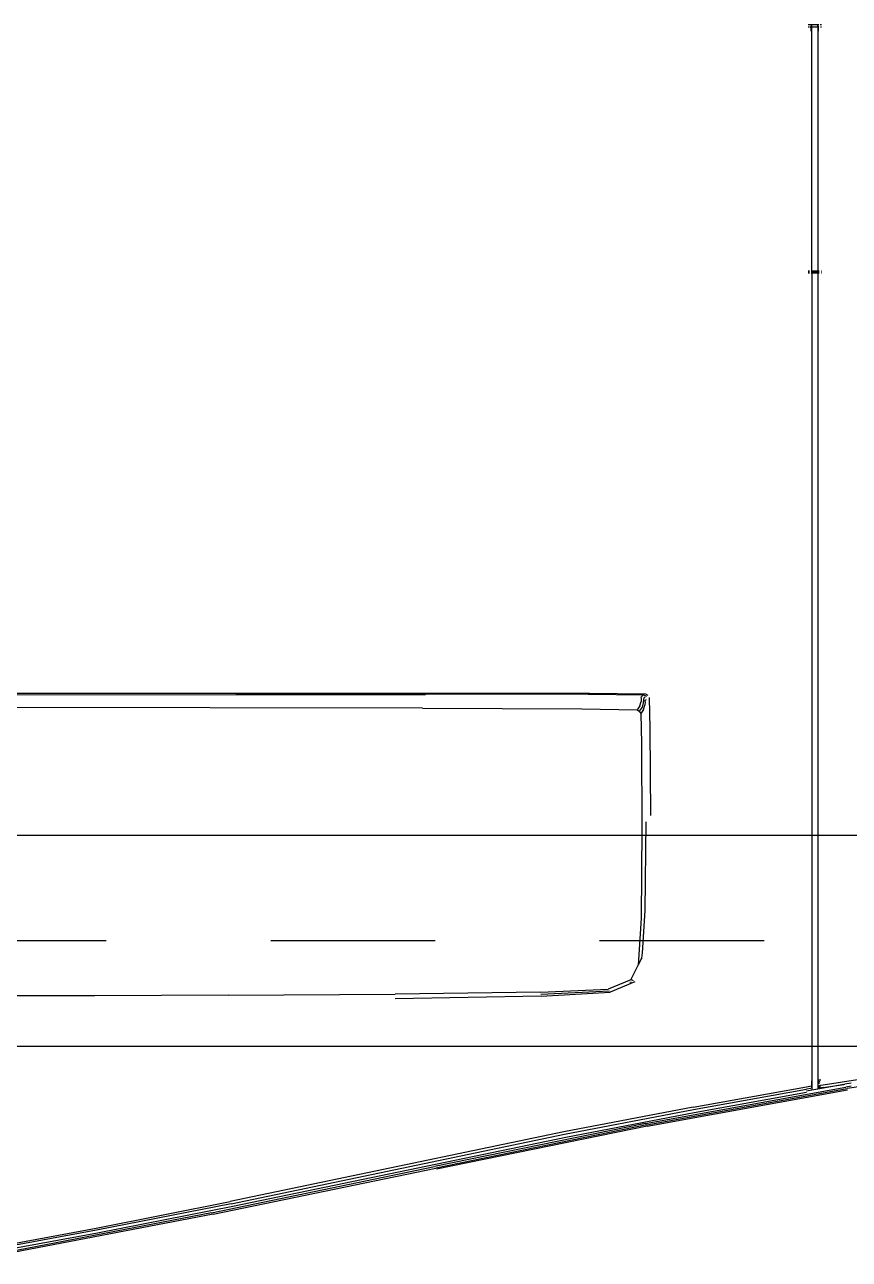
# Model space of a CAD drawing. Extents: x 41.9 to 126, y -21.3 to 38.1.
# Drawn here: x 98.139 to 98.64, y -12.472 to -11.722 of the extents above; entities that cross this region are included whole.
import ezdxf

# ---------------------------------------------------------------- set-up
doc = ezdxf.new("R2010")
doc.units = 0
for name, pattern in [('(_DASHED_)', [0.3, 0.2, -0.1]), ('AGUA_FRIA', [1000, 1000, 0]), ('DASHDOT2', [0.5, 0.25, -0.125, 0, -0.125])]:
    doc.linetypes.add(name, pattern=pattern)
for name, color, linetype in [('ARQUITETURA_R07', 8, 'CONTINUOUS'), ('LINHA_EIXO', 8, 'DASHDOT2'), ('LISTAGEM_TEXTO', 7, 'CONTINUOUS'), ('TUBO-PVC_SOLDAVEL_MARROM', 162, 'CONTINUOUS')]:
    doc.layers.add(name, color=color, linetype=linetype)

# ---------------------------------------------------------------- blocks, each defined once
blk = doc.blocks.new('VISTAS')
at = {"layer": 'ARQUITETURA_R07'}
for p, q in [((1.10938, -0.30432), (1.10899, -0.30432)), ((1.10899, -0.30461), (1.10921, -0.30461)), ((1.10927, -0.30461), (1.10946, -0.30461)), ((1.10952, -0.30429), (1.10944, -0.30432)), ((1.10946, -0.30461), (1.10946, -0.30444)), ((1.10946, -0.30461), (1.10952, -0.30459)), ((1.10946, -0.30528), (1.10946, -0.30461)), ((1.11047, -0.30429), (1.10952, -0.30429)), ((1.10952, -0.30453), (1.10952, -0.30429)), ((1.10952, -0.30459), (1.11047, -0.30459)), ((1.10952, -0.34173), (1.10952, -0.30459)), ((1.11047, -0.30459), (1.11046, -0.34173)), ((1.11062, -0.30432), (1.11047, -0.30429)), ((1.11047, -0.30453), (1.11047, -0.30429)), ((1.11047, -0.30459), (1.11053, -0.30461)), ((1.11053, -0.30461), (1.11053, -0.30444)), ((1.11053, -0.30528), (1.11053, -0.30461)), ((1.11053, -0.30461), (1.11062, -0.30461)), ((1.111, -0.30432), (1.11081, -0.30432)), ((1.11087, -0.30461), (1.111, -0.30461)), ((1.10921, -0.34173), (1.10899, -0.34173)), ((1.10921, -0.34194), (1.10899, -0.34194)), ((1.10899, -0.34199), (1.10921, -0.34199)), ((1.10952, -0.34173), (1.10946, -0.34173)), ((1.10952, -0.34194), (1.10946, -0.34194)), ((1.10946, -0.34199), (1.10952, -0.34199)), ((1.11046, -0.34173), (1.10952, -0.34173)), ((1.10952, -0.34194), (1.10952, -0.34173)), ((1.11046, -0.34194), (1.10952, -0.34194)), ((1.10952, -0.34199), (1.10952, -0.34194)), ((1.10952, -0.34199), (1.11046, -0.34199)), ((1.10952, -0.34199), (1.10954, -0.4662)), ((1.11046, -0.34199), (1.11045, -0.46604)), ((1.11063, -0.34173), (1.11046, -0.34173)), ((1.11046, -0.34173), (1.11046, -0.34194)), ((1.11063, -0.34194), (1.11046, -0.34194)), ((1.11046, -0.34194), (1.11046, -0.34199)), ((1.11046, -0.34199), (1.11063, -0.34199)), ((1.11102, -0.34173), (1.11098, -0.34173)), ((1.11101, -0.34194), (1.11098, -0.34194)), ((1.11098, -0.34199), (1.11101, -0.34199)), ((0.93342, -0.40592), (1.07573, -0.40585)), ((0.93365, -0.40612), (1.05084, -0.40607)), ((1.02199, -0.40597), (1.05093, -0.40597)), ((1.05093, -0.40597), (1.07554, -0.406)), ((1.07554, -0.406), (1.08403, -0.40611)), ((1.07573, -0.40585), (1.08426, -0.40595)), ((1.0834, -0.40777), (1.08358, -0.40712)), ((1.08362, -0.40659), (1.08358, -0.40712)), ((1.08362, -0.40659), (1.08367, -0.40637)), ((1.08374, -0.40631), (1.08367, -0.40637)), ((1.08374, -0.40631), (1.08386, -0.40623)), ((1.08403, -0.40611), (1.08386, -0.40623)), ((1.08397, -0.40681), (1.08393, -0.40734)), ((1.08402, -0.40659), (1.08397, -0.40681)), ((1.08409, -0.40652), (1.08402, -0.40659)), ((1.08403, -0.40611), (1.08439, -0.40633)), ((1.08421, -0.40644), (1.08409, -0.40652)), ((1.08419, -0.40717), (1.08423, -0.40696)), ((1.08431, -0.40689), (1.08423, -0.40696)), ((1.08426, -0.40595), (1.08462, -0.40617)), ((1.08431, -0.40689), (1.08443, -0.40681)), ((1.08482, -0.40653), (1.08494, -0.41123)), ((1.05036, -0.40815), (0.93405, -0.40797)), ((1.05036, -0.40815), (1.0746, -0.40825)), ((1.0746, -0.40825), (1.08297, -0.40838)), ((1.0834, -0.40777), (1.08297, -0.40838)), ((1.08297, -0.40838), (1.08332, -0.4086)), ((1.08376, -0.40799), (1.08332, -0.4086)), ((1.08332, -0.4086), (1.08354, -0.40896)), ((1.08397, -0.40836), (1.08354, -0.40896)), ((1.08354, -0.40896), (1.08365, -0.41353)), ((1.08393, -0.40734), (1.08376, -0.40799)), ((1.08397, -0.40836), (1.08414, -0.4077)), ((1.08419, -0.40717), (1.08414, -0.4077)), ((1.08494, -0.41123), (1.08504, -0.42445)), ((1.08365, -0.41353), (1.08372, -0.42636)), ((1.08431, -0.42541), (1.08416, -0.43888)), ((1.08372, -0.42636), (1.0836, -0.44007)), ((1.08416, -0.43888), (1.08373, -0.44531)), ((1.0836, -0.44007), (1.08315, -0.4472)), ((1.08315, -0.4472), (1.08364, -0.44622)), ((1.08364, -0.44622), (1.08367, -0.44615)), ((1.08373, -0.44531), (1.08367, -0.44615)), ((1.08367, -0.44615), (1.08376, -0.44615)), ((1.08205, -0.44941), (1.08315, -0.4472)), ((1.08205, -0.44941), (1.07858, -0.45086)), ((1.08264, -0.44972), (1.07891, -0.45133)), ((1.08191, -0.44981), (1.08189, -0.44986)), ((1.08201, -0.44974), (1.08201, -0.44979)), ((1.08212, -0.44944), (1.08205, -0.44941)), ((1.08224, -0.4495), (1.08212, -0.44944)), ((1.08242, -0.44959), (1.08224, -0.4495)), ((1.00055, -0.45184), (0.93895, -0.45186)), ((1.02084, -0.45178), (1.00055, -0.45184)), ((1.02084, -0.45178), (1.04624, -0.45161)), ((1.0683, -0.45131), (1.04624, -0.45161)), ((1.06839, -0.45192), (1.04624, -0.4523)), ((1.0683, -0.45131), (1.07858, -0.45086)), ((1.07879, -0.45114), (1.06835, -0.45168)), ((1.06839, -0.45192), (1.07891, -0.45133)), ((1.12754, -0.46291), (1.11126, -0.46542)), ((1.14517, -0.46154), (1.11489, -0.46595)), ((1.10947, -0.4648), (1.10947, -0.46554)), ((1.11051, -0.46456), (1.11051, -0.46512)), ((1.11051, -0.46512), (1.11061, -0.46511)), ((1.11051, -0.46554), (1.11051, -0.46512)), ((1.11061, -0.46479), (1.11061, -0.46498)), ((1.11076, -0.46495), (1.11061, -0.46498)), ((1.11061, -0.46498), (1.11061, -0.46511)), ((1.11061, -0.46511), (1.11076, -0.46508)), ((1.11076, -0.46452), (1.11076, -0.46477)), ((1.1155, -0.46515), (1.11456, -0.46529)), ((1.08428, -0.47126), (1.11473, -0.46572)), ((1.08446, -0.47149), (1.11489, -0.46595)), ((1.08454, -0.47168), (1.11498, -0.46614)), ((1.09151, -0.46876), (1.10873, -0.46567)), ((1.09158, -0.46913), (1.10873, -0.46604)), ((1.09167, -0.46957), (1.10873, -0.4665)), ((1.10954, -0.4662), (1.10872, -0.46635)), ((1.10873, -0.46567), (1.10947, -0.46554)), ((1.10938, -0.46593), (1.10873, -0.46604)), ((1.10947, -0.46554), (1.10947, -0.46591)), ((1.11045, -0.46604), (1.10954, -0.4662)), ((1.11438, -0.46532), (1.11045, -0.46604)), ((1.11051, -0.46554), (1.11061, -0.46553)), ((1.11051, -0.46554), (1.11051, -0.46592)), ((1.11061, -0.46553), (1.11076, -0.4655)), ((1.11061, -0.46553), (1.11061, -0.4659)), ((1.11061, -0.4659), (1.11076, -0.46588)), ((1.11126, -0.46542), (1.11076, -0.4655)), ((1.11076, -0.4655), (1.11076, -0.46588)), ((1.11126, -0.46579), (1.11076, -0.46588)), ((1.11126, -0.46579), (1.11438, -0.46532)), ((1.11438, -0.46532), (1.11456, -0.46529)), ((1.11552, -0.46559), (1.11473, -0.46572)), ((1.09151, -0.46876), (1.07184, -0.47254)), ((1.07196, -0.47289), (1.09158, -0.46913)), ((1.07213, -0.47332), (1.09167, -0.46957)), ((1.07184, -0.47254), (1.04662, -0.47778)), ((1.08428, -0.47126), (1.0522, -0.47782)), ((1.08446, -0.47149), (1.05241, -0.47804)), ((1.08454, -0.47168), (1.05251, -0.47822)), ((1.02131, -0.48345), (1.07196, -0.47289)), ((1.02152, -0.48384), (1.07213, -0.47332)), ((1.01832, -0.48483), (1.0522, -0.47782)), ((1.01856, -0.48502), (1.05241, -0.47804)), ((1.04662, -0.47778), (1.02116, -0.48312)), ((1.00075, -0.48717), (1.02116, -0.48312)), ((1.02131, -0.48345), (1.00084, -0.48749)), ((1.00097, -0.48787), (1.02152, -0.48384)), ((1.01832, -0.48483), (0.98244, -0.49174)), ((1.01856, -0.48502), (0.98272, -0.4919)), ((0.98405, -0.49027), (1.00075, -0.48717)), ((1.00084, -0.48749), (0.9841, -0.49057)), ((0.98417, -0.49094), (1.00097, -0.48787))]:
    blk.add_line(p, q, dxfattribs=at)

msp = doc.modelspace()

# ---------------------------------------------------------------- linework, layer by layer
at = {"layer": 'LINHA_EIXO', "linetype": '(_DASHED_)', "ltscale": 0.5}
msp.add_line((101.78853, -12.27892), (89.12158, -12.27892), dxfattribs=at)
at = {"layer": 'TUBO-PVC_SOLDAVEL_MARROM', "linetype": 'AGUA_FRIA'}
msp.add_lwpolyline([(96.23653, -12.27892), (96.23653, -12.34292), (98.82053, -12.34292), (98.82053, -12.27892), (98.82053, -12.21492), (96.23653, -12.21492)], close=True, dxfattribs=at)

# ---------------------------------------------------------------- block references
at = {"layer": 'LISTAGEM_TEXTO', "xscale": 4, "yscale": 4, "zscale": 4}
msp.add_blockref('VISTAS', (94.17935, -10.50483), dxfattribs=at)

doc.saveas('drawing.dxf')
